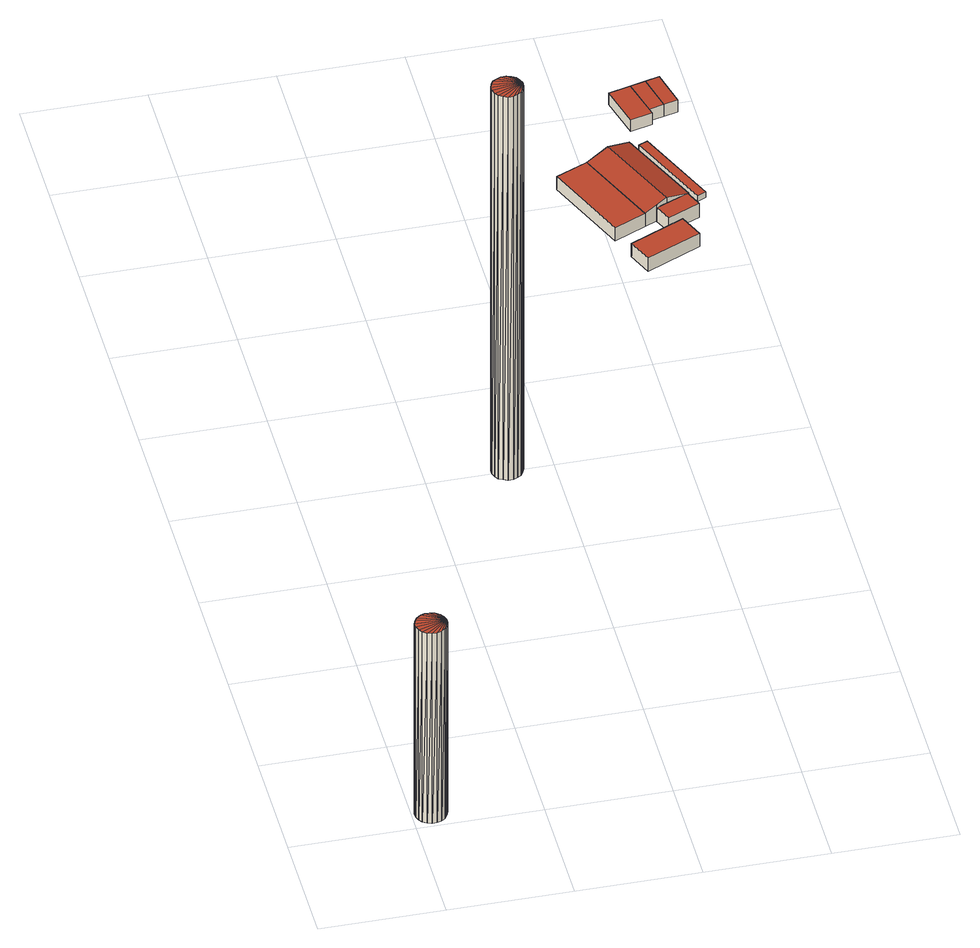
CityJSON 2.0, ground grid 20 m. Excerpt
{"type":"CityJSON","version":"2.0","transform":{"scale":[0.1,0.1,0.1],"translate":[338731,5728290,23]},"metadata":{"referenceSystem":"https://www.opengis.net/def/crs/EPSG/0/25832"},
"CityObjects":{
"building1":{"type":"Building","attributes":{"Geometrietyp2DReferenz":"1000","Gemeindeschluessel":"05170048","function":"51002_1251","roofType":"1000","measuredHeight":37.23},"geometry":[{"type":"Solid","lod":"2","boundaries":[[[[0,1,2]],[[3,4,5]],[[4,0,5]],[[6,7,3]],[[7,4,3]],[[8,9,6]],[[9,7,6]],[[10,11,8]],[[11,9,8]],[[12,13,10]],[[13,11,10]],[[14,15,12]],[[15,13,12]],[[16,17,14]],[[17,15,14]],[[18,19,16]],[[19,17,16]],[[20,21,18]],[[21,19,18]],[[22,23,20]],[[23,21,20]],[[24,25,22]],[[25,23,22]],[[26,27,24]],[[27,25,24]],[[28,29,26]],[[29,27,26]],[[30,31,28]],[[31,29,28]],[[32,33,30]],[[33,31,30]],[[34,35,32]],[[35,33,32]],[[36,37,34]],[[37,35,34]],[[38,39,36]],[[39,37,36]],[[2,1,38]],[[1,39,38]],[[5,0,2]],[[1,0,39]],[[0,4,39]],[[4,7,39]],[[7,9,39]],[[9,11,39]],[[11,13,39]],[[13,15,39]],[[15,17,39]],[[17,19,39]],[[19,21,39]],[[21,23,39]],[[23,25,39]],[[25,27,39]],[[27,29,39]],[[29,31,39]],[[31,33,39]],[[33,35,39]],[[35,37,39]],[[5,2,3]],[[2,38,3]],[[38,36,3]],[[36,34,3]],[[34,32,3]],[[32,30,3]],[[30,28,3]],[[28,26,3]],[[26,24,3]],[[24,22,3]],[[22,20,3]],[[20,18,3]],[[18,16,3]],[[16,14,3]],[[14,12,3]],[[12,10,3]],[[10,8,3]],[[8,6,3]]]],"semantics":{"surfaces":[{"type":"WallSurface"},{"type":"GroundSurface"},{"type":"RoofSurface"}],"values":[[0,0,0,0,0,0,0,0,0,0,0,0,0,0,0,0,0,0,0,0,0,0,0,0,0,0,0,0,0,0,0,0,0,0,0,0,0,0,0,0,1,1,1,1,1,1,1,1,1,1,1,1,1,1,1,1,1,1,2,2,2,2,2,2,2,2,2,2,2,2,2,2,2,2,2,2]]}}]},
"building2":{"type":"Building","attributes":{"Geometrietyp2DReferenz":"1000","Gemeindeschluessel":"05170048","function":"51002_1251","roofType":"1000","measuredHeight":75.09},"geometry":[{"type":"Solid","lod":"2","boundaries":[[[[40,41,42]],[[41,43,42]],[[44,45,40]],[[45,41,40]],[[46,47,44]],[[47,45,44]],[[48,49,46]],[[49,47,46]],[[50,51,48]],[[51,49,48]],[[52,53,50]],[[53,51,50]],[[54,55,52]],[[55,53,52]],[[56,57,54]],[[57,55,54]],[[58,59,56]],[[59,57,56]],[[60,61,58]],[[61,59,58]],[[62,63,60]],[[63,61,60]],[[64,65,62]],[[65,63,62]],[[66,67,64]],[[67,65,64]],[[68,69,66]],[[69,67,66]],[[70,71,68]],[[71,69,68]],[[72,73,70]],[[73,71,70]],[[74,75,72]],[[75,73,72]],[[76,77,74]],[[77,75,74]],[[78,79,76]],[[79,77,76]],[[42,43,78]],[[43,79,78]],[[65,67,79]],[[67,69,79]],[[69,71,79]],[[71,73,79]],[[73,75,79]],[[75,77,79]],[[43,41,79]],[[41,45,79]],[[45,47,79]],[[47,49,79]],[[49,51,79]],[[51,53,79]],[[53,55,79]],[[55,57,79]],[[57,59,79]],[[59,61,79]],[[61,63,79]],[[63,65,79]],[[40,42,44]],[[42,78,44]],[[78,76,44]],[[76,74,44]],[[74,72,44]],[[72,70,44]],[[70,68,44]],[[68,66,44]],[[66,64,44]],[[64,62,44]],[[62,60,44]],[[60,58,44]],[[58,56,44]],[[56,54,44]],[[54,52,44]],[[52,50,44]],[[50,48,44]],[[48,46,44]]]],"semantics":{"surfaces":[{"type":"WallSurface"},{"type":"GroundSurface"},{"type":"RoofSurface"}],"values":[[0,0,0,0,0,0,0,0,0,0,0,0,0,0,0,0,0,0,0,0,0,0,0,0,0,0,0,0,0,0,0,0,0,0,0,0,0,0,0,0,1,1,1,1,1,1,1,1,1,1,1,1,1,1,1,1,1,1,2,2,2,2,2,2,2,2,2,2,2,2,2,2,2,2,2,2]]}}]},
"building3":{"type":"Building","attributes":{"Geometrietyp2DReferenz":"3000","Gemeindeschluessel":"05170048","function":"51009_1610","roofType":"1000","measuredHeight":2.52},"geometry":[{"type":"Solid","lod":"2","boundaries":[[[[80,81,82,83]],[[84,85,81,80]],[[86,87,85,84]],[[83,82,87,86]],[[84,80,83,86]],[[81,85,87,82]]]],"semantics":{"surfaces":[{"type":"WallSurface"},{"type":"RoofSurface"},{"type":"GroundSurface"}],"values":[[0,0,0,0,1,2]]}}]},
"building4":{"type":"Building","attributes":{"Geometrietyp2DReferenz":"3000","Gemeindeschluessel":"05170048","function":"31001_3212","roofType":"1000","measuredHeight":2.63},"geometry":[{"type":"Solid","lod":"2","boundaries":[[[[88,89,90,91]],[[92,93,89,88]],[[94,95,93,92]],[[91,90,95,94]],[[92,88,91,94]],[[89,93,95,90]]]],"semantics":{"surfaces":[{"type":"WallSurface"},{"type":"RoofSurface"},{"type":"GroundSurface"}],"values":[[0,0,0,0,1,2]]}}]},
"building5":{"type":"Building","attributes":{"Geometrietyp2DReferenz":"3000","Gemeindeschluessel":"05170048","function":"31001_3212","roofType":"3100","measuredHeight":3.61},"geometry":[{"type":"Solid","lod":"2","boundaries":[[[[96,97,98,99]],[[83,82,97,96]],[[86,87,82,83]],[[100,101,87,86]],[[102,103,101,100]],[[104,105,103,102]],[[106,107,105,104]],[[99,98,107,106]],[[106,104,102,100,99]],[[86,83,96,99,100]],[[97,82,87,101,103,105,107,98]]]],"semantics":{"surfaces":[{"type":"WallSurface"},{"type":"RoofSurface"},{"type":"GroundSurface"}],"values":[[0,0,0,0,0,0,0,0,1,1,2]]}}]},
"building6":{"type":"Building","attributes":{"Geometrietyp2DReferenz":"3000","Gemeindeschluessel":"05170048","function":"31001_3212","roofType":"1000","measuredHeight":2.72},"geometry":[{"type":"Solid","lod":"2","boundaries":[[[[108,109,110,106]],[[111,112,109,108]],[[113,114,112,111]],[[106,110,114,113]],[[111,108,106,113]],[[109,112,114,110]]]],"semantics":{"surfaces":[{"type":"WallSurface"},{"type":"RoofSurface"},{"type":"GroundSurface"}],"values":[[0,0,0,0,1,2]]}}]},
"building7":{"type":"Building","attributes":{"Geometrietyp2DReferenz":"3000","Gemeindeschluessel":"05170048","function":"31001_3212","roofType":"1000","measuredHeight":1.14},"geometry":[{"type":"Solid","lod":"2","boundaries":[[[[115,116,117,118]],[[119,120,116,115]],[[121,122,120,119]],[[118,117,122,121]],[[119,115,118,121]],[[116,120,122,117]]]],"semantics":{"surfaces":[{"type":"WallSurface"},{"type":"RoofSurface"},{"type":"GroundSurface"}],"values":[[0,0,0,0,1,2]]}}]},
"building8":{"type":"Building","attributes":{"Geometrietyp2DReferenz":"3000","Gemeindeschluessel":"05170048","function":"31001_2723","roofType":"1000","measuredHeight":2.26},"geometry":[{"type":"Solid","lod":"2","boundaries":[[[[123,124,125,126]],[[127,128,124,123]],[[129,130,128,127]],[[131,132,130,129]],[[126,125,132,131]],[[129,127,123,126,131]],[[124,128,130,132,125]]]],"semantics":{"surfaces":[{"type":"WallSurface"},{"type":"RoofSurface"},{"type":"GroundSurface"}],"values":[[0,0,0,0,0,1,2]]}}]},
"building9":{"type":"Building","attributes":{"Geometrietyp2DReferenz":"3000","Gemeindeschluessel":"05170048","function":"31001_2723","roofType":"1000","measuredHeight":2.31},"geometry":[{"type":"Solid","lod":"2","boundaries":[[[[133,134,135,136]],[[126,125,134,133]],[[131,132,125,126]],[[136,135,132,131]],[[126,133,136,131]],[[134,125,132,135]]]],"semantics":{"surfaces":[{"type":"WallSurface"},{"type":"RoofSurface"},{"type":"GroundSurface"}],"values":[[0,0,0,0,1,2]]}}]},
"building10":{"type":"Building","attributes":{"Geometrietyp2DReferenz":"3000","Gemeindeschluessel":"05170048","function":"31001_2723","roofType":"1000","measuredHeight":2.26},"geometry":[{"type":"Solid","lod":"2","boundaries":[[[[137,138,139,140]],[[133,134,138,137]],[[136,135,134,133]],[[140,139,135,136]],[[133,137,140,136]],[[138,134,135,139]]]],"semantics":{"surfaces":[{"type":"WallSurface"},{"type":"RoofSurface"},{"type":"GroundSurface"}],"values":[[0,0,0,0,1,2]]}}]}
},
"vertices":[
[52,43,1],[48,49,1],[48,49,373],[55,35,373],[55,35,1],[52,43,373],[55,28,373],[55,28,1],[52,20,373],[52,20,1],[48,14,373],[48,14,1],[41,9,373],[41,9,1],[34,7,373],[34,7,1],[26,7,373],[26,7,1],[19,9,373],[19,9,1],[12,14,373],[12,14,1],[8,20,373],[8,20,1],[5,28,373],[5,28,1],[5,35,373],[5,35,1],[8,43,373],[8,43,1],[12,49,373],[12,49,1],[19,54,373],[19,54,1],[26,56,373],[26,56,1],[34,56,373],[34,56,1],[41,54,373],[41,54,1],
[346,799,766],[346,799,15],[342,806,766],[342,806,15],[349,792,766],[349,792,15],[349,784,766],[349,784,15],[346,777,766],[346,777,15],[342,770,766],[342,770,15],[335,766,766],[335,766,15],[328,763,766],[328,763,15],[320,763,766],[320,763,15],[313,766,766],[313,766,15],[306,770,766],[306,770,15],[302,777,766],[302,777,15],[299,784,766],[299,784,15],[299,792,766],[299,792,15],[302,799,766],[302,799,15],[306,806,766],[306,806,15],[313,810,766],[313,810,15],[320,813,766],[320,813,15],[328,813,766],[328,813,15],[335,810,766],[335,810,15],
[603,1265,56],[603,1265,31],[655,1288,31],[655,1288,56],[544,1405,56],[544,1405,31],[596,1428,56],[596,1428,31],
[708,1266,54],[708,1266,28],[619,1226,28],[619,1226,54],[725,1226,54],[725,1226,28],[636,1186,54],[636,1186,28],
[675,1297,62],[675,1297,31],[692,1305,31],[692,1305,67],[633,1444,67],[633,1444,31],[670,1460,56],[670,1460,31],[730,1321,56],[730,1321,31],[728,1320,57],[728,1320,31],
[740,1292,57],[740,1292,30],[728,1320,30],[687,1269,57],[687,1269,30],[675,1297,57],[675,1297,30],
[760,1335,42],[760,1335,31],[701,1473,31],[701,1473,42],[746,1328,42],[746,1328,31],[686,1467,42],[686,1467,31],
[720,1523,54],[720,1523,31],[718,1532,31],[718,1532,54],[685,1514,54],[685,1514,31],[667,1584,54],[667,1584,31],[702,1593,54],[702,1593,31],
[742,1538,54],[742,1538,31],[727,1599,31],[727,1599,54],
[765,1544,54],[765,1544,31],[750,1605,31],[750,1605,54]
]}
